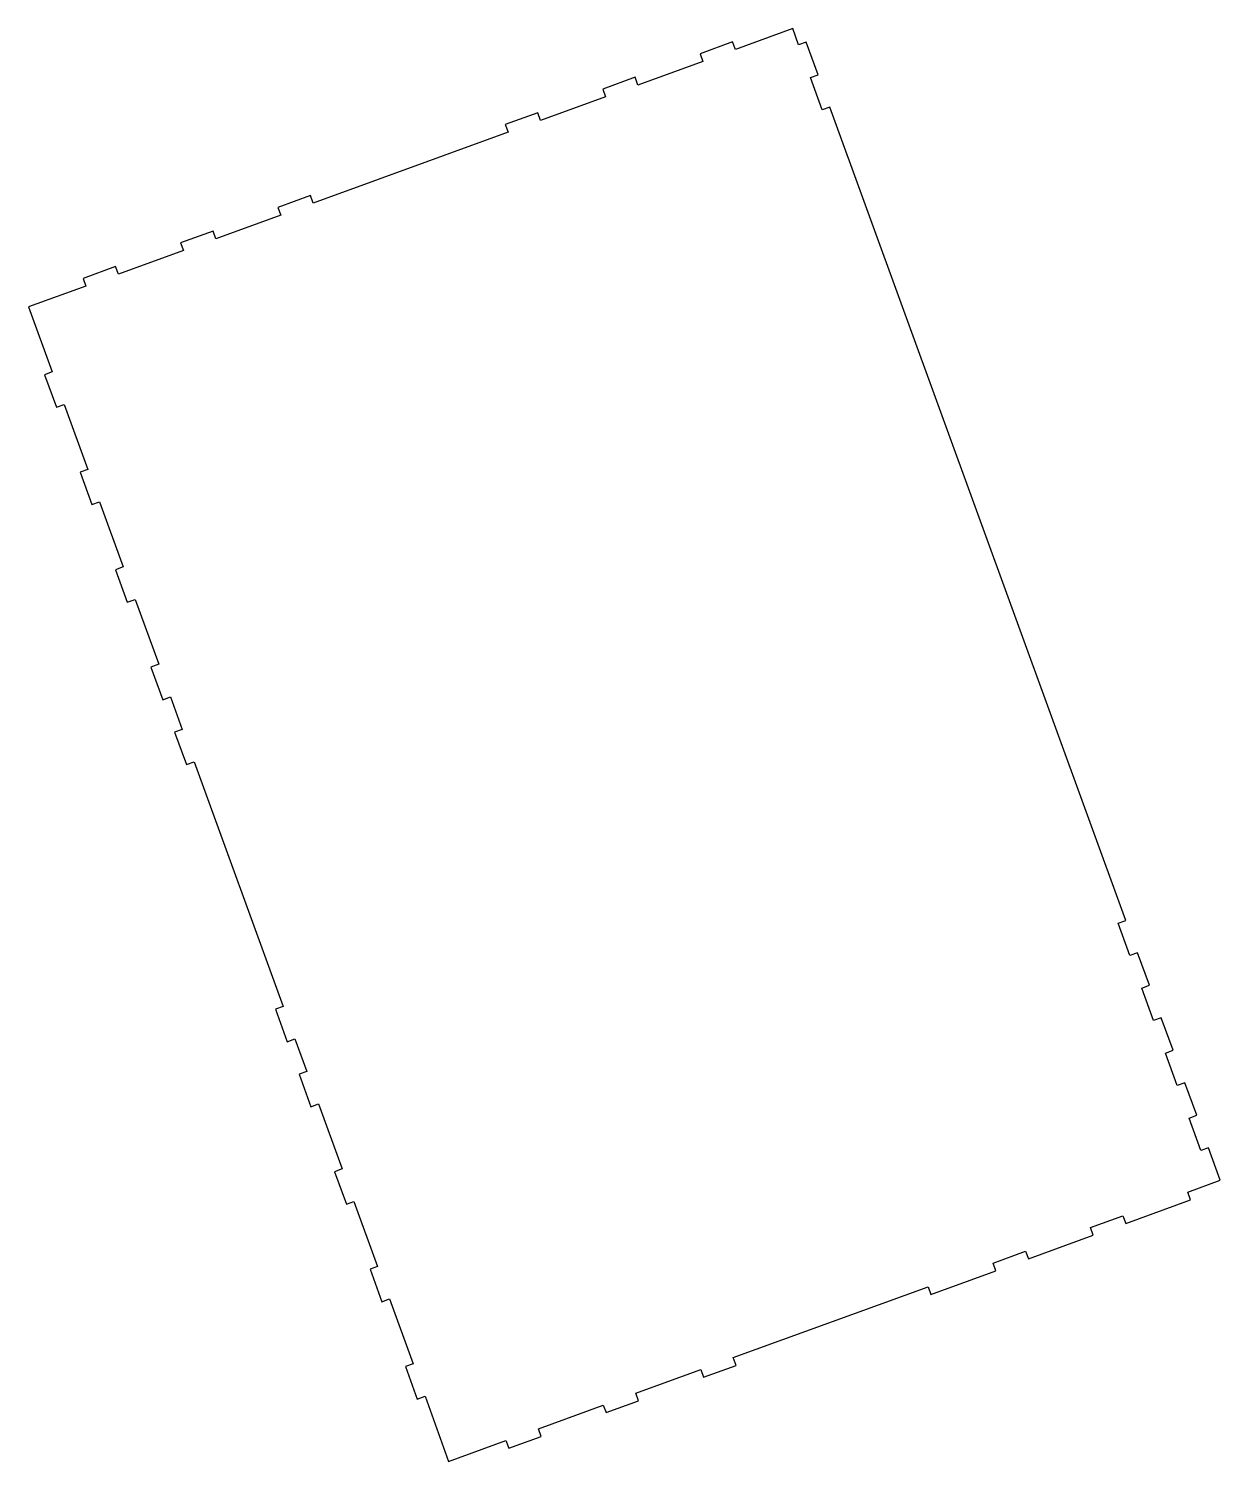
# Model space of a CAD drawing. Header units: millimetres. Extents: x 8 to 884, y -852 to 201.
import ezdxf

# ---------------------------------------------------------------- set-up
doc = ezdxf.new("R2010")
doc.units = ezdxf.units.MM
doc.layers.get('0').update_dxf_attribs({"linetype": 'CONTINUOUS'})

msp = doc.modelspace()

# ---------------------------------------------------------------- linework, layer by layer
msp.add_lwpolyline([(814, -454.2), (596.6, 143.1), (591, 141.1), (582.3, 165), (587.9, 167), (579.2, 190.9), (573.6, 188.8), (569.3, 200.8), (527.2, 185.5), (525.1, 191.1), (501.2, 182.4), (503.3, 176.8), (455.5, 159.4), (453.5, 165.1), (429.6, 156.4), (431.7, 150.7), (383.9, 133.4), (381.9, 139), (358, 130.3), (360.1, 124.7), (216.9, 72.5), (214.8, 78.2), (190.9, 69.5), (193, 63.9), (145.3, 46.5), (143.2, 52.1), (119.3, 43.4), (121.4, 37.8), (73.7, 20.4), (71.6, 26.1), (47.7, 17.4), (49.8, 11.7), (7.7, -3.6), (25.1, -51.3), (19.4, -53.4), (28.1, -77.2), (33.8, -75.2), (51.1, -122.9), (45.5, -125), (54.2, -148.8), (59.8, -146.8), (77.2, -194.5), (71.6, -196.6), (80.2, -220.5), (85.9, -218.4), (103.3, -266.1), (97.6, -268.2), (106.3, -292.1), (111.9, -290), (120.6, -313.9), (115, -315.9), (123.7, -339.8), (129.3, -337.7), (194.7, -517.4), (189.1, -519.5), (197.8, -543.3), (203.4, -541.3), (212.1, -565.1), (206.4, -567.2), (215.1, -591.1), (220.8, -589), (238.1, -636.8), (232.5, -638.8), (241.2, -662.7), (246.8, -660.6), (264.2, -708.4), (258.6, -710.4), (267.3, -734.3), (272.9, -732.2), (290.3, -780), (284.6, -782), (293.3, -805.9), (299, -803.8), (316.3, -851.6), (358.4, -836.2), (360.5, -841.9), (384.3, -833.2), (382.3, -827.6), (430, -810.2), (432.1, -815.8), (456, -807.1), (453.9, -801.5), (501.6, -784.1), (503.7, -789.8), (527.6, -781.1), (525.5, -775.4), (668.7, -723.3), (670.8, -728.9), (718.5, -711.6), (716.5, -705.9), (740.3, -697.2), (742.4, -702.9), (790.1, -685.5), (788.1, -679.9), (811.9, -671.2), (814, -676.8), (861.7, -659.4), (859.7, -653.8), (883.5, -645.1), (874.8, -621.3), (869.2, -623.3), (860.5, -599.4), (866.2, -597.4), (857.5, -573.5), (851.8, -575.6), (843.1, -551.7), (848.8, -549.6), (840.1, -525.8), (834.5, -527.8), (825.8, -504), (831.4, -501.9), (822.7, -478), (817.1, -480.1), (808.4, -456.2)], close=True)

doc.saveas('drawing.dxf')
